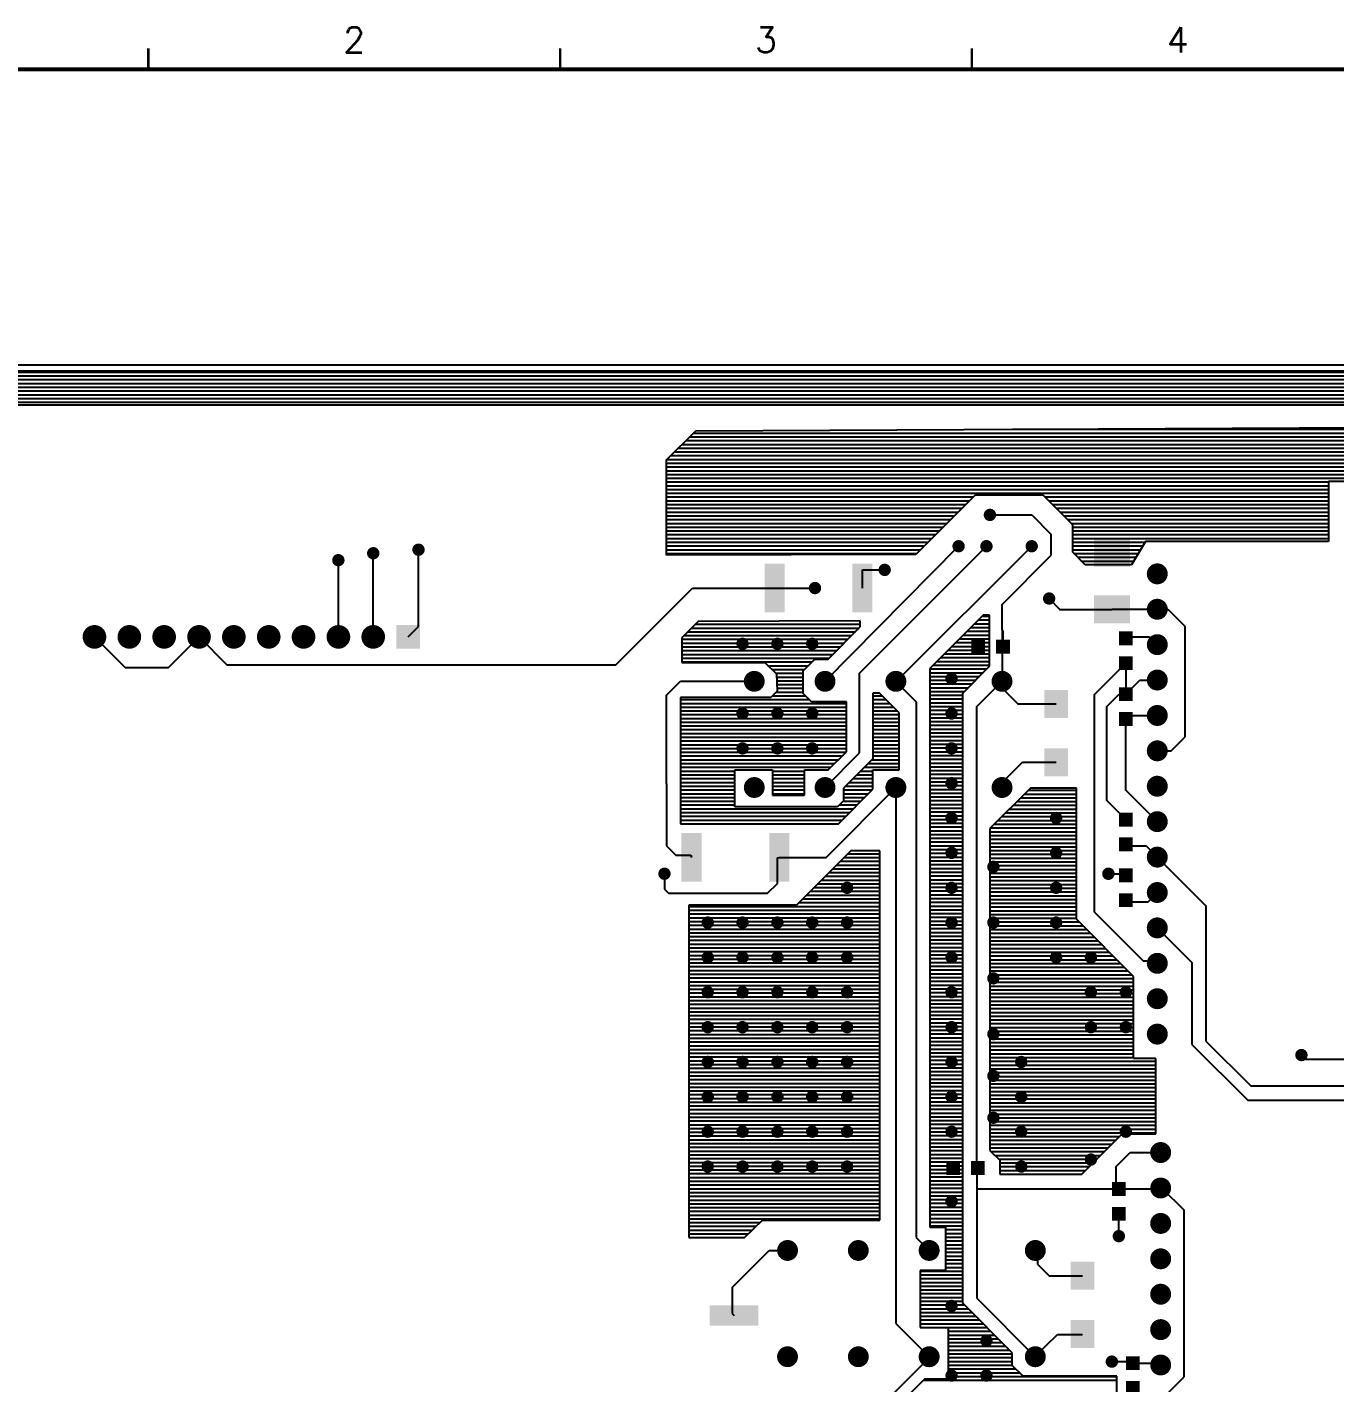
# Model space of a CAD drawing. Extents: x 295 to 953, y 10 to 290.
# Drawn here: x 526.4 to 681.2, y 129.5 to 290 of the extents above; entities that cross this region are included whole.
import ezdxf
from ezdxf.enums import TextEntityAlignment as Align

# ---------------------------------------------------------------- set-up
doc = ezdxf.new("R2010")
doc.units = 0
doc.header["$LTSCALE"] = 5
doc.header["$MEASUREMENT"] = 0
doc.layers.get('0').update_dxf_attribs({"linetype": 'CONTINUOUS', "lineweight": 25})
for name, color, linetype in [('COMP_GB', 1, 'CONTINUOUS'), ('문자', 4, 'CONTINUOUS'), ('테두리', 3, 'CONTINUOUS')]:
    doc.layers.add(name, color=color, linetype=linetype)
doc.styles.get("Standard").update_dxf_attribs({"font": 'simplex.shx'})

# ---------------------------------------------------------------- blocks, each defined once
blk = doc.blocks.new('C')
at = {"layer": '테두리'}
for points, const_width in [([(63.75, 287.5), (63.75, 285)], 0.3), ([(112.5, 287.5), (112.5, 285)], 0.3), ([(161.25, 287.5), (161.25, 285)], 0.3), ([(15, 285), (15, 15), (405, 15), (405, 285), (15, 285)], 0.5)]:
    blk.add_lwpolyline(points, dxfattribs=dict(at, const_width=const_width))
at = {"layer": '문자'}
for s, p in [('2', (88.12, 288.5)), ('3', (136.88, 288.5)), ('4', (185.62, 288.5))]:
    blk.add_text(s, height=3, dxfattribs=at).set_placement(p, align=Align.MIDDLE)

msp = doc.modelspace()

# ---------------------------------------------------------------- linework, layer by layer
for points, const_width in [([(640, 232.26, 1), (640.73, 232.26, 1)], 0.733), ([(566.99, 227.72, 1), (567.72, 227.72, 1)], 0.733), ([(572.35, 228.14, 1), (573.08, 228.14, 1)], 0.733), ([(636.29, 228.55, 1), (637.02, 228.55, 1)], 0.733), ([(639.59, 228.55, 1), (640.32, 228.55, 1)], 0.733), ([(644.95, 228.55, 1), (645.68, 228.55, 1)], 0.733), ([(562.86, 226.9, 1), (563.59, 226.9, 1)], 0.733), ([(627.54, 225.75, 1), (628.27, 225.75, 1)], 0.733), ([(659.56, 225.28, 1), (660.8, 225.28, 1)], 1.24), ([(619.29, 223.6, 1), (620.02, 223.6, 1)], 0.733), ([(647.01, 222.36, 1), (647.74, 222.36, 1)], 0.733), ([(659.56, 221.09, 1), (660.8, 221.09, 1)], 1.24), ([(533.65, 217.82, 1), (535.05, 217.82, 1)], 1.4), ([(537.78, 217.82, 1), (539.18, 217.82, 1)], 1.4), ([(541.9, 217.82, 1), (543.3, 217.82, 1)], 1.4), ([(546.03, 217.82, 1), (547.43, 217.82, 1)], 1.4), ([(550.15, 217.82, 1), (551.55, 217.82, 1)], 1.4), ([(554.28, 217.82, 1), (555.68, 217.82, 1)], 1.4), ([(558.4, 217.82, 1), (559.8, 217.82, 1)], 1.4), ([(562.53, 217.82, 1), (563.93, 217.82, 1)], 1.4), ([(566.65, 217.82, 1), (568.05, 217.82, 1)], 1.4), ([(610.71, 217, 1), (611.44, 217, 1)], 0.733), ([(614.84, 217, 1), (615.57, 217, 1)], 0.733), ([(618.96, 217, 1), (619.69, 217, 1)], 0.733), ([(659.56, 216.9, 1), (660.8, 216.9, 1)], 1.24), ([(611.85, 212.56, 1), (613.08, 212.56, 1)], 1.24), ([(620.23, 212.56, 1), (621.46, 212.56, 1)], 1.24), ([(628.61, 212.56, 1), (629.85, 212.56, 1)], 1.24), ([(635.46, 212.88, 1), (636.19, 212.88, 1)], 0.733), ([(641.18, 212.56, 1), (642.42, 212.56, 1)], 1.24), ([(659.56, 212.71, 1), (660.8, 212.71, 1)], 1.24), ([(610.71, 208.75, 1), (611.44, 208.75, 1)], 0.733), ([(614.84, 208.75, 1), (615.57, 208.75, 1)], 0.733), ([(618.96, 208.75, 1), (619.69, 208.75, 1)], 0.733), ([(635.46, 208.75, 1), (636.19, 208.75, 1)], 0.733), ([(659.56, 208.52, 1), (660.8, 208.52, 1)], 1.24), ([(659.56, 204.33, 1), (660.8, 204.33, 1)], 1.24), ([(610.71, 204.62, 1), (611.44, 204.62, 1)], 0.733), ([(614.84, 204.62, 1), (615.57, 204.62, 1)], 0.733), ([(618.96, 204.62, 1), (619.69, 204.62, 1)], 0.733), ([(635.46, 204.62, 1), (636.19, 204.62, 1)], 0.733), ([(611.85, 199.99, 1), (613.08, 199.99, 1)], 1.24), ([(620.23, 199.99, 1), (621.46, 199.99, 1)], 1.24), ([(628.61, 199.99, 1), (629.85, 199.99, 1)], 1.24), ([(635.46, 200.5, 1), (636.19, 200.5, 1)], 0.733), ([(641.18, 199.99, 1), (642.42, 199.99, 1)], 1.24), ([(659.56, 200.14, 1), (660.8, 200.14, 1)], 1.24), ([(635.46, 196.38, 1), (636.19, 196.38, 1)], 0.733), ([(647.84, 196.38, 1), (648.57, 196.38, 1)], 0.733), ([(659.56, 195.95, 1), (660.8, 195.95, 1)], 1.24), ([(635.46, 192.25, 1), (636.19, 192.25, 1)], 0.733), ([(647.84, 192.25, 1), (648.57, 192.25, 1)], 0.733), ([(659.56, 191.75, 1), (660.8, 191.75, 1)], 1.24), ([(640.41, 190.6, 1), (641.14, 190.6, 1)], 0.733), ([(601.47, 189.78, 1), (602.2, 189.78, 1)], 0.733), ([(654.02, 189.78, 1), (654.76, 189.78, 1)], 0.733), ([(623.09, 188.12, 1), (623.82, 188.12, 1)], 0.733), ([(635.46, 188.12, 1), (636.19, 188.12, 1)], 0.733), ([(647.84, 188.12, 1), (648.57, 188.12, 1)], 0.733), ([(659.56, 187.56, 1), (660.8, 187.56, 1)], 1.24), ([(606.59, 184, 1), (607.32, 184, 1)], 0.733), ([(610.71, 184, 1), (611.44, 184, 1)], 0.733), ([(614.84, 184, 1), (615.57, 184, 1)], 0.733), ([(618.96, 184, 1), (619.69, 184, 1)], 0.733), ([(623.09, 184, 1), (623.82, 184, 1)], 0.733), ([(635.46, 184, 1), (636.19, 184, 1)], 0.733), ([(640.41, 184, 1), (641.14, 184, 1)], 0.733), ([(647.84, 184, 1), (648.57, 184, 1)], 0.733), ([(659.56, 183.37, 1), (660.8, 183.37, 1)], 1.24), ([(606.59, 179.88, 1), (607.32, 179.88, 1)], 0.733), ([(610.71, 179.88, 1), (611.44, 179.88, 1)], 0.733), ([(614.84, 179.88, 1), (615.57, 179.88, 1)], 0.733), ([(618.96, 179.88, 1), (619.69, 179.88, 1)], 0.733), ([(623.09, 179.88, 1), (623.82, 179.88, 1)], 0.733), ([(635.46, 179.88, 1), (636.19, 179.88, 1)], 0.733), ([(647.84, 179.88, 1), (648.57, 179.88, 1)], 0.733), ([(651.96, 179.88, 1), (652.69, 179.88, 1)], 0.733), ([(659.56, 179.18, 1), (660.8, 179.18, 1)], 1.24), ([(640.41, 177.4, 1), (641.14, 177.4, 1)], 0.733), ([(606.59, 175.75, 1), (607.32, 175.75, 1)], 0.733), ([(610.71, 175.75, 1), (611.44, 175.75, 1)], 0.733), ([(614.84, 175.75, 1), (615.57, 175.75, 1)], 0.733), ([(618.96, 175.75, 1), (619.69, 175.75, 1)], 0.733), ([(623.09, 175.75, 1), (623.82, 175.75, 1)], 0.733), ([(635.46, 175.75, 1), (636.19, 175.75, 1)], 0.733), ([(651.96, 175.75, 1), (652.69, 175.75, 1)], 0.733), ([(656.09, 175.75, 1), (656.82, 175.75, 1)], 0.733), ([(659.56, 174.99, 1), (660.8, 174.99, 1)], 1.24), ([(606.59, 171.62, 1), (607.32, 171.62, 1)], 0.733), ([(610.71, 171.62, 1), (611.44, 171.62, 1)], 0.733), ([(614.84, 171.62, 1), (615.57, 171.62, 1)], 0.733), ([(618.96, 171.62, 1), (619.69, 171.62, 1)], 0.733), ([(623.09, 171.62, 1), (623.82, 171.62, 1)], 0.733), ([(635.46, 171.62, 1), (636.19, 171.62, 1)], 0.733), ([(651.96, 171.62, 1), (652.69, 171.62, 1)], 0.733), ([(656.09, 171.62, 1), (656.82, 171.62, 1)], 0.733), ([(659.56, 170.8, 1), (660.8, 170.8, 1)], 1.24), ([(640.41, 170.8, 1), (641.14, 170.8, 1)], 0.733), ([(676.88, 168.32, 1), (677.61, 168.32, 1)], 0.733), ([(606.59, 167.5, 1), (607.32, 167.5, 1)], 0.733), ([(610.71, 167.5, 1), (611.44, 167.5, 1)], 0.733), ([(614.84, 167.5, 1), (615.57, 167.5, 1)], 0.733), ([(618.96, 167.5, 1), (619.69, 167.5, 1)], 0.733), ([(623.09, 167.5, 1), (623.82, 167.5, 1)], 0.733), ([(635.46, 167.5, 1), (636.19, 167.5, 1)], 0.733), ([(643.71, 167.5, 1), (644.44, 167.5, 1)], 0.733), ([(640.41, 165.85, 1), (641.14, 165.85, 1)], 0.733), ([(606.59, 163.38, 1), (607.32, 163.38, 1)], 0.733), ([(610.71, 163.38, 1), (611.44, 163.38, 1)], 0.733), ([(614.84, 163.38, 1), (615.57, 163.38, 1)], 0.733), ([(618.96, 163.38, 1), (619.69, 163.38, 1)], 0.733), ([(623.09, 163.38, 1), (623.82, 163.38, 1)], 0.733), ([(635.46, 163.38, 1), (636.19, 163.38, 1)], 0.733), ([(643.71, 163.38, 1), (644.44, 163.38, 1)], 0.733), ([(640.41, 160.9, 1), (641.14, 160.9, 1)], 0.733), ([(606.59, 159.25, 1), (607.32, 159.25, 1)], 0.733), ([(610.71, 159.25, 1), (611.44, 159.25, 1)], 0.733), ([(614.84, 159.25, 1), (615.57, 159.25, 1)], 0.733), ([(618.96, 159.25, 1), (619.69, 159.25, 1)], 0.733), ([(623.09, 159.25, 1), (623.82, 159.25, 1)], 0.733), ([(635.46, 159.25, 1), (636.19, 159.25, 1)], 0.733), ([(643.71, 159.25, 1), (644.44, 159.25, 1)], 0.733), ([(656.09, 159.25, 1), (656.82, 159.25, 1)], 0.733), ([(659.96, 156.78, 1), (661.2, 156.78, 1)], 1.24), ([(606.59, 155.12, 1), (607.32, 155.12, 1)], 0.733), ([(610.71, 155.12, 1), (611.44, 155.12, 1)], 0.733), ([(614.84, 155.12, 1), (615.57, 155.12, 1)], 0.733), ([(618.96, 155.12, 1), (619.69, 155.12, 1)], 0.733), ([(623.09, 155.12, 1), (623.82, 155.12, 1)], 0.733), ([(643.71, 155.12, 1), (644.44, 155.12, 1)], 0.733), ([(651.96, 155.95, 1), (652.69, 155.95, 1)], 0.733), ([(659.96, 152.58, 1), (661.2, 152.58, 1)], 1.24), ([(635.46, 151, 1), (636.19, 151, 1)], 0.733), ([(659.96, 148.39, 1), (661.2, 148.39, 1)], 1.24), ([(615.79, 145.19, 1), (617.02, 145.19, 1)], 1.24), ([(624.17, 145.19, 1), (625.4, 145.19, 1)], 1.24), ([(632.55, 145.19, 1), (633.79, 145.19, 1)], 1.24), ([(645.12, 145.19, 1), (646.36, 145.19, 1)], 1.24), ([(655.26, 146.88, 1), (655.99, 146.88, 1)], 0.733), ([(659.96, 144.2, 1), (661.2, 144.2, 1)], 1.24), ([(659.96, 140.01, 1), (661.2, 140.01, 1)], 1.24), ([(635.46, 138.62, 1), (636.19, 138.62, 1)], 0.733), ([(659.96, 135.82, 1), (661.2, 135.82, 1)], 1.24), ([(639.59, 134.5, 1), (640.32, 134.5, 1)], 0.733), ([(615.79, 132.61, 1), (617.02, 132.61, 1)], 1.24), ([(624.17, 132.61, 1), (625.4, 132.61, 1)], 1.24), ([(632.55, 132.61, 1), (633.79, 132.61, 1)], 1.24), ([(645.12, 132.61, 1), (646.36, 132.61, 1)], 1.24), ([(654.44, 132.03, 1), (655.17, 132.03, 1)], 0.733), ([(659.96, 131.63, 1), (661.2, 131.63, 1)], 1.24), ([(635.46, 130.38, 1), (636.19, 130.38, 1)], 0.733), ([(639.59, 130.38, 1), (640.32, 130.38, 1)], 0.733)]:
    msp.add_lwpolyline(points, format="xyb", close=True, dxfattribs=dict(const_width=const_width))
for points in [[(656.94, 229.43), (656.94, 226.12), (652.67, 229.43), (652.67, 226.12)], [(616.07, 226.49), (616.07, 220.71), (613.68, 226.49), (613.68, 220.71)], [(626.46, 226.49), (626.46, 220.71), (624.07, 226.49), (624.07, 220.71)], [(656.94, 222.73), (656.94, 219.42), (652.67, 222.73), (652.67, 219.42)], [(572.88, 219.23), (572.88, 216.42), (570.08, 219.23), (570.08, 216.42)], [(657.27, 218.46), (657.27, 216.82), (655.64, 218.46), (655.64, 216.82)], [(639.8, 217.49), (639.8, 215.85), (638.16, 217.49), (638.16, 215.85)], [(642.73, 217.49), (642.73, 215.85), (641.1, 217.49), (641.1, 215.85)], [(657.27, 215.53), (657.27, 213.89), (655.64, 215.53), (655.64, 213.89)], [(657.27, 211.86), (657.27, 210.22), (655.64, 211.86), (655.64, 210.22)], [(649.61, 211.55), (649.61, 208.23), (646.8, 211.55), (646.8, 208.23)], [(657.27, 208.93), (657.27, 207.29), (655.64, 208.93), (655.64, 207.29)], [(649.61, 204.63), (649.61, 201.32), (646.8, 204.63), (646.8, 201.32)], [(657.27, 197.01), (657.27, 195.37), (655.64, 197.01), (655.64, 195.37)], [(606.23, 194.61), (606.23, 188.83), (603.84, 194.61), (603.84, 188.83)], [(616.63, 194.61), (616.63, 188.83), (614.24, 194.61), (614.24, 188.83)], [(657.27, 194.08), (657.27, 192.44), (655.64, 194.08), (655.64, 192.44)], [(657.27, 190.41), (657.27, 188.77), (655.64, 190.41), (655.64, 188.77)], [(657.27, 187.48), (657.27, 185.84), (655.64, 187.48), (655.64, 185.84)], [(636.83, 155.78), (636.83, 154.14), (635.19, 155.78), (635.19, 154.14)], [(639.76, 155.78), (639.76, 154.14), (638.13, 155.78), (638.13, 154.14)], [(656.44, 153.28), (656.44, 151.65), (654.81, 153.28), (654.81, 151.65)], [(656.44, 150.35), (656.44, 148.72), (654.81, 150.35), (654.81, 148.72)], [(652.72, 143.85), (652.72, 140.54), (649.91, 143.85), (649.91, 140.54)], [(612.96, 138.69), (612.96, 136.3), (607.18, 138.69), (607.18, 136.3)], [(652.72, 136.94), (652.72, 133.63), (649.91, 136.94), (649.91, 133.63)], [(658.09, 132.66), (658.09, 131.02), (656.46, 132.66), (656.46, 131.02)], [(658.09, 129.73), (658.09, 128.09), (656.46, 129.73), (656.46, 128.09)]]:
    msp.add_solid(points)
at = {"layer": 'COMP_GB', "color": 7}
for p, q in [((863.53, 250), (505.48, 250)), ((506.36, 249.16), (864.32, 249.16)), ((864.19, 249.29), (506.5, 249.29)), ((506.23, 248.71), (864.77, 248.71)), ((506.23, 248.27), (865.21, 248.27)), ((506.23, 247.82), (865.66, 247.82)), ((506.23, 247.38), (866.11, 247.38)), ((506.23, 246.93), (866.55, 246.93)), ((506.23, 246.48), (867, 246.48)), ((506.23, 246.04), (867.45, 246.04)), ((506.23, 245.59), (867.89, 245.59)), ((516.87, 245.3), (868.19, 245.3)), ((605.53, 242.2), (694.16, 242.66)), ((643.02, 242.4), (694.16, 242.4)), ((602.09, 238.76), (605.53, 242.2)), ((604.38, 241.06), (694.16, 241.06)), ((604.83, 241.5), (694.16, 241.5)), ((605.28, 241.95), (694.16, 241.95)), ((602.6, 239.28), (694.16, 239.28)), ((603.05, 239.72), (694.16, 239.72)), ((603.49, 240.17), (694.16, 240.17)), ((603.94, 240.61), (694.16, 240.61)), ((602.09, 227.48), (602.09, 238.76)), ((602.09, 238.39), (694.16, 238.39)), ((602.09, 237.94), (694.16, 237.94)), ((602.16, 238.83), (694.16, 238.83)), ((602.09, 237.49), (694.16, 237.49)), ((602.09, 237.05), (694.16, 237.05)), ((602.09, 236.6), (694.16, 236.6)), ((602.09, 236.16), (680.46, 236.16)), ((694.16, 236.22), (680.46, 236.22)), ((680.46, 236.22), (680.46, 229.13)), ((602.09, 235.71), (680.46, 235.71)), ((602.09, 235.27), (680.46, 235.27)), ((602.09, 234.82), (680.46, 234.82)), ((602.09, 234.38), (638.4, 234.38)), ((638.61, 234.59), (631.59, 227.57)), ((646.67, 234.59), (638.61, 234.59)), ((650.17, 231.09), (646.67, 234.59)), ((646.88, 234.38), (680.46, 234.38)), ((602.09, 233.93), (637.96, 233.93)), ((602.09, 233.49), (637.51, 233.49)), ((602.09, 233.04), (637.07, 233.04)), ((647.33, 233.93), (680.46, 233.93)), ((647.77, 233.49), (680.46, 233.49)), ((648.22, 233.04), (680.46, 233.04)), ((602.09, 232.59), (636.62, 232.59)), ((602.09, 232.15), (636.17, 232.15)), ((602.09, 231.7), (635.73, 231.7)), ((602.09, 231.26), (635.28, 231.26)), ((640.37, 232.26), (645.32, 232.26)), ((645.32, 232.26), (647.63, 229.95)), ((648.66, 232.59), (680.46, 232.59)), ((649.11, 232.15), (680.46, 232.15)), ((649.55, 231.7), (680.46, 231.7)), ((650, 231.26), (680.46, 231.26)), ((602.09, 230.81), (634.84, 230.81)), ((602.09, 230.37), (634.39, 230.37)), ((602.09, 229.92), (633.95, 229.92)), ((647.63, 227.48), (647.63, 229.95)), ((650.17, 227.83), (650.17, 231.09)), ((650.17, 230.81), (680.46, 230.81)), ((650.17, 230.37), (680.46, 230.37)), ((650.17, 229.92), (680.46, 229.92)), ((572.72, 219.06), (572.72, 228.14)), ((602.09, 229.48), (633.5, 229.48)), ((602.09, 229.03), (633.06, 229.03)), ((602.09, 228.58), (632.61, 228.58)), ((602.09, 228.14), (632.16, 228.14)), ((620.85, 212.56), (636.65, 228.55)), ((624.94, 213.53), (639.95, 228.55)), ((629.48, 212.72), (645.32, 228.55)), ((650.17, 229.48), (680.46, 229.48)), ((650.17, 229.03), (658.73, 229.03)), ((650.17, 228.58), (658.46, 228.58)), ((650.17, 228.14), (658.2, 228.14)), ((658.79, 229.13), (657.14, 226.36)), ((680.46, 229.13), (658.79, 229.13)), ((563.23, 217.82), (563.23, 226.9)), ((567.35, 217.82), (567.35, 227.72)), ((602.09, 227.69), (631.72, 227.69)), ((631.59, 227.57), (602.09, 227.48)), ((641.8, 221.65), (647.63, 227.48)), ((651.64, 226.36), (650.17, 227.83)), ((650.3, 227.69), (657.93, 227.69)), ((650.75, 227.25), (657.67, 227.25)), ((651.2, 226.8), (657.4, 226.8)), ((657.14, 226.36), (651.64, 226.36)), ((625.27, 223.6), (625.27, 225.75)), ((625.27, 225.75), (627.91, 225.75)), ((596.06, 214.53), (605.14, 223.6)), ((605.14, 223.6), (614.87, 223.6)), ((614.87, 223.6), (619.66, 223.6)), ((641.8, 218.65), (641.8, 221.65)), ((647.38, 222.36), (648.62, 221.12)), ((639.56, 220.38), (633.27, 214.09)), ((639.44, 220.27), (640.32, 220.27)), ((640.32, 220.38), (639.56, 220.38)), ((640.32, 214.34), (640.32, 220.38)), ((648.62, 221.12), (648.62, 221.07)), ((648.62, 221.07), (654.8, 221.07)), ((654.8, 221.07), (654.82, 221.09)), ((654.82, 221.09), (660.18, 221.09)), ((660.18, 221.09), (661.44, 221.09)), ((661.44, 221.09), (663.47, 219.06)), ((571.48, 217.82), (572.72, 219.06)), ((605.82, 219.64), (603.9, 217.72)), ((604.6, 218.42), (624.44, 218.42)), ((605.04, 218.86), (624.88, 218.86)), ((605.49, 219.31), (625.02, 219.31)), ((625.02, 219.72), (605.82, 219.64)), ((621.21, 215.19), (625.02, 219)), ((625.02, 219), (625.02, 219.72)), ((637.66, 218.48), (640.32, 218.48)), ((638.11, 218.93), (640.32, 218.93)), ((638.55, 219.38), (640.32, 219.38)), ((639, 219.82), (640.32, 219.82)), ((641.8, 218.65), (641.8, 212.56)), ((641.8, 218.65), (641.91, 218.54)), ((641.91, 218.54), (641.91, 216.67)), ((663.47, 205.98), (663.47, 219.06)), ((534.35, 217.82), (537.98, 214.19)), ((543.1, 214.19), (546.73, 217.82)), ((546.73, 217.82), (550.03, 214.53)), ((603.9, 217.72), (603.9, 214.77)), ((603.9, 217.53), (623.55, 217.53)), ((603.9, 217.08), (623.1, 217.08)), ((604.15, 217.97), (623.99, 217.97)), ((635.88, 216.7), (640.32, 216.7)), ((636.33, 217.15), (640.32, 217.15)), ((636.77, 217.59), (640.32, 217.59)), ((637.22, 218.04), (640.32, 218.04)), ((656.45, 217.64), (656.64, 217.82)), ((656.64, 217.82), (659.26, 217.82)), ((659.26, 217.82), (660.18, 216.9)), ((603.9, 216.64), (622.66, 216.64)), ((603.9, 216.19), (622.21, 216.19)), ((603.9, 215.75), (621.77, 215.75)), ((603.9, 215.3), (621.32, 215.3)), ((618.26, 213.8), (619.64, 215.19)), ((619.64, 215.19), (621.21, 215.19)), ((634.54, 215.37), (640.32, 215.37)), ((634.99, 215.81), (640.32, 215.81)), ((635.43, 216.26), (640.32, 216.26)), ((537.98, 214.19), (543.1, 214.19)), ((550.03, 214.53), (596.06, 214.53)), ((603.9, 214.85), (619.31, 214.85)), ((603.9, 214.77), (613.7, 214.77)), ((613.7, 214.77), (615.08, 213.45)), ((614.08, 214.41), (618.86, 214.41)), ((614.55, 213.96), (618.42, 213.96)), ((615.02, 213.52), (618.26, 213.52)), ((615.08, 213.45), (615.17, 211.41)), ((618.26, 211.12), (618.26, 213.8)), ((624.94, 204.08), (624.94, 213.53)), ((633.27, 214.09), (633.27, 147.95)), ((633.27, 214.03), (640.01, 214.03)), ((633.27, 213.58), (639.57, 213.58)), ((633.65, 214.47), (640.32, 214.47)), ((634.1, 214.92), (640.32, 214.92)), ((637.15, 211.16), (640.32, 214.34)), ((652.74, 211), (656.45, 214.71)), ((656.45, 214.71), (656.45, 211.04)), ((602.09, 210.93), (603.72, 212.56)), ((603.72, 212.56), (607.87, 212.56)), ((607.87, 212.56), (612.46, 212.56)), ((615.1, 213.07), (618.26, 213.07)), ((615.12, 212.63), (618.26, 212.63)), ((615.14, 212.18), (618.26, 212.18)), ((629.23, 212.56), (629.48, 212.31)), ((629.48, 212.31), (629.48, 212.72)), ((629.48, 212.31), (631.64, 210.15)), ((633.27, 213.14), (639.12, 213.14)), ((633.27, 212.69), (638.68, 212.69)), ((633.27, 212.25), (638.23, 212.25)), ((638.8, 209.56), (641.8, 212.56)), ((641.8, 212.56), (641.8, 211.75)), ((656.45, 211.04), (658.12, 212.71)), ((658.12, 212.71), (660.18, 212.71)), ((602.09, 200.42), (602.09, 210.93)), ((614.41, 210.65), (603.74, 210.65)), ((603.74, 210.65), (603.74, 195.7)), ((603.74, 210.4), (618.98, 210.4)), ((615.17, 211.41), (614.41, 210.65)), ((614.61, 210.84), (618.53, 210.84)), ((615.06, 211.29), (618.26, 211.29)), ((615.16, 211.74), (618.26, 211.74)), ((619.23, 210.15), (618.26, 211.12)), ((627.31, 211.14), (626.51, 211.14)), ((626.51, 211.14), (626.51, 203.37)), ((626.51, 210.84), (627.61, 210.84)), ((626.51, 210.4), (628.05, 210.4)), ((629.64, 208.81), (627.31, 211.14)), ((633.27, 211.8), (637.79, 211.8)), ((633.27, 211.36), (637.34, 211.36)), ((633.27, 210.91), (637.15, 210.91)), ((633.27, 210.47), (637.15, 210.47)), ((637.15, 138.93), (637.15, 211.16)), ((641.8, 211.75), (643.67, 209.89)), ((652.74, 185.24), (652.74, 211)), ((654.21, 209.57), (655.67, 211.04)), ((655.67, 211.04), (656.45, 211.04)), ((603.74, 209.95), (623.37, 209.95)), ((603.74, 209.51), (623.37, 209.51)), ((603.74, 209.06), (623.37, 209.06)), ((623.37, 210.15), (619.23, 210.15)), ((623.37, 204.23), (623.37, 210.15)), ((626.51, 209.95), (628.5, 209.95)), ((626.51, 209.51), (628.94, 209.51)), ((626.51, 209.06), (629.39, 209.06)), ((629.64, 202.07), (629.64, 208.81)), ((631.64, 210.15), (631.64, 146.71)), ((633.27, 210.02), (637.15, 210.02)), ((633.27, 209.57), (637.15, 209.57)), ((633.27, 209.13), (637.15, 209.13)), ((633.27, 208.68), (637.15, 208.68)), ((638.8, 155.11), (638.8, 209.56)), ((643.67, 209.89), (648.2, 209.89)), ((654.21, 198.44), (654.21, 209.57)), ((603.74, 208.62), (623.37, 208.62)), ((603.74, 208.17), (623.37, 208.17)), ((603.74, 207.73), (623.37, 207.73)), ((603.74, 207.28), (623.37, 207.28)), ((626.51, 208.62), (629.64, 208.62)), ((626.51, 208.17), (629.64, 208.17)), ((626.51, 207.73), (629.64, 207.73)), ((626.51, 207.28), (629.64, 207.28)), ((633.27, 208.24), (637.15, 208.24)), ((633.27, 207.79), (637.15, 207.79)), ((633.27, 207.35), (637.15, 207.35)), ((656.45, 207.72), (657.25, 208.52)), ((656.45, 208.11), (656.45, 207.72)), ((656.45, 199.68), (656.45, 207.72)), ((657.25, 208.52), (660.18, 208.52)), ((603.74, 206.84), (623.37, 206.84)), ((603.74, 206.39), (623.37, 206.39)), ((603.74, 205.94), (623.37, 205.94)), ((603.74, 205.5), (623.37, 205.5)), ((626.51, 206.84), (629.64, 206.84)), ((626.51, 206.39), (629.64, 206.39)), ((626.51, 205.94), (629.64, 205.94)), ((626.51, 205.5), (629.64, 205.5)), ((633.27, 206.9), (637.15, 206.9)), ((633.27, 206.46), (637.15, 206.46)), ((633.27, 206.01), (637.15, 206.01)), ((633.27, 205.56), (637.15, 205.56)), ((661.82, 204.33), (663.47, 205.98)), ((603.74, 205.05), (623.37, 205.05)), ((603.74, 204.61), (623.37, 204.61)), ((603.74, 204.16), (623.3, 204.16)), ((620.85, 199.99), (624.94, 204.08)), ((621.21, 202.07), (623.37, 204.23)), ((626.51, 205.05), (629.64, 205.05)), ((626.51, 204.61), (629.64, 204.61)), ((626.51, 204.16), (629.64, 204.16)), ((633.27, 205.12), (637.15, 205.12)), ((633.27, 204.67), (637.15, 204.67)), ((633.27, 204.23), (637.15, 204.23)), ((660.18, 204.33), (661.82, 204.33)), ((603.74, 203.72), (622.85, 203.72)), ((603.74, 203.27), (622.41, 203.27)), ((603.74, 202.83), (621.96, 202.83)), ((603.74, 202.38), (621.52, 202.38)), ((626.51, 203.37), (623.04, 199.9)), ((625.52, 202.38), (629.64, 202.38)), ((625.96, 202.83), (629.64, 202.83)), ((626.41, 203.27), (629.64, 203.27)), ((626.51, 203.72), (629.64, 203.72)), ((633.27, 203.78), (637.15, 203.78)), ((633.27, 203.34), (637.15, 203.34)), ((633.27, 202.89), (637.15, 202.89)), ((633.27, 202.45), (637.15, 202.45)), ((642.04, 200.81), (644.21, 202.97)), ((644.21, 202.97), (648.2, 202.97)), ((603.74, 201.93), (610.17, 201.93)), ((603.74, 201.49), (610.17, 201.49)), ((603.74, 201.04), (610.17, 201.04)), ((610.17, 197.69), (610.17, 202.07)), ((610.17, 202.07), (614.63, 202.07)), ((614.63, 202.07), (614.63, 199.1)), ((614.63, 201.93), (618.42, 201.93)), ((614.63, 201.49), (618.42, 201.49)), ((614.63, 201.04), (618.42, 201.04)), ((618.42, 199.1), (618.42, 202.07)), ((618.42, 202.07), (621.21, 202.07)), ((624.18, 201.04), (626.51, 201.04)), ((624.63, 201.49), (626.51, 201.49)), ((625.07, 201.93), (626.51, 201.93)), ((626.51, 199.78), (626.51, 202.07)), ((626.51, 202.07), (629.64, 202.07)), ((633.27, 202), (637.15, 202)), ((633.27, 201.56), (637.15, 201.56)), ((633.27, 201.11), (637.15, 201.11)), ((633.27, 200.66), (637.15, 200.66)), ((641.8, 200.7), (641.91, 200.81)), ((641.8, 199.99), (641.8, 200.7)), ((641.91, 200.81), (642.04, 200.81)), ((602.09, 200.42), (602.09, 193.07)), ((603.74, 200.6), (610.17, 200.6)), ((603.74, 200.15), (610.17, 200.15)), ((603.74, 199.71), (610.17, 199.71)), ((603.74, 199.26), (610.17, 199.26)), ((614.63, 200.6), (618.42, 200.6)), ((614.63, 200.15), (618.42, 200.15)), ((614.63, 199.71), (618.42, 199.71)), ((614.63, 199.26), (618.42, 199.26)), ((614.63, 199.1), (618.42, 199.1)), ((620.96, 191.72), (629.23, 199.99)), ((622.43, 195.7), (626.51, 199.78)), ((623.04, 199.9), (623.04, 198.42)), ((623.04, 199.71), (626.43, 199.71)), ((623.04, 199.26), (625.99, 199.26)), ((623.29, 200.15), (626.51, 200.15)), ((623.74, 200.6), (626.51, 200.6)), ((629.23, 199.99), (629.23, 136.55)), ((633.27, 200.22), (637.15, 200.22)), ((633.27, 199.77), (637.15, 199.77)), ((633.27, 199.33), (637.15, 199.33)), ((645.17, 199.92), (640.37, 195.12)), ((644.46, 199.21), (650.6, 199.21)), ((644.91, 199.66), (650.6, 199.66)), ((650.6, 199.92), (645.17, 199.92)), ((650.6, 184.39), (650.6, 199.92)), ((660.18, 195.95), (656.45, 199.68)), ((603.74, 198.82), (610.17, 198.82)), ((603.74, 198.37), (610.17, 198.37)), ((603.74, 197.93), (610.17, 197.93)), ((603.74, 197.48), (624.21, 197.48)), ((622.32, 197.69), (610.17, 197.69)), ((623.04, 198.42), (622.32, 197.69)), ((622.55, 197.93), (624.65, 197.93)), ((622.99, 198.37), (625.1, 198.37)), ((623.04, 198.82), (625.54, 198.82)), ((633.27, 198.88), (637.15, 198.88)), ((633.27, 198.44), (637.15, 198.44)), ((633.27, 197.99), (637.15, 197.99)), ((633.27, 197.55), (637.15, 197.55)), ((642.68, 197.43), (650.6, 197.43)), ((643.12, 197.88), (650.6, 197.88)), ((643.57, 198.32), (650.6, 198.32)), ((644.01, 198.77), (650.6, 198.77)), ((656.45, 196.19), (654.21, 198.44)), ((603.74, 197.03), (623.76, 197.03)), ((603.74, 196.59), (623.32, 196.59)), ((603.74, 196.14), (622.87, 196.14)), ((633.27, 197.1), (637.15, 197.1)), ((633.27, 196.65), (637.15, 196.65)), ((633.27, 196.21), (637.15, 196.21)), ((641.34, 196.09), (650.6, 196.09)), ((641.79, 196.54), (650.6, 196.54)), ((642.23, 196.98), (650.6, 196.98)), ((603.74, 195.7), (622.43, 195.7)), ((633.27, 195.76), (637.15, 195.76)), ((633.27, 195.32), (637.15, 195.32)), ((633.27, 194.87), (637.15, 194.87)), ((633.27, 194.43), (637.15, 194.43)), ((640.37, 195.12), (640.37, 157.04)), ((640.37, 194.76), (650.6, 194.76)), ((640.37, 194.31), (650.6, 194.31)), ((640.45, 195.2), (650.6, 195.2)), ((640.9, 195.65), (650.6, 195.65)), ((602.09, 193.07), (603.19, 191.97)), ((633.27, 193.98), (637.15, 193.98)), ((633.27, 193.54), (637.15, 193.54)), ((633.27, 193.09), (637.15, 193.09)), ((633.27, 192.65), (637.15, 192.65)), ((640.37, 193.87), (650.6, 193.87)), ((640.37, 193.42), (650.6, 193.42)), ((640.37, 192.98), (650.6, 192.98)), ((656.45, 193.26), (656.64, 193.07)), ((656.64, 193.07), (658.86, 193.07)), ((658.86, 193.07), (660.18, 191.75)), ((603.19, 191.97), (604.97, 191.97)), ((604.97, 191.97), (605.04, 191.72)), ((615.22, 191.68), (615.43, 191.72)), ((615.22, 188.64), (615.22, 191.68)), ((615.43, 191.72), (620.96, 191.72)), ((623.89, 192.5), (617.45, 186.06)), ((622.65, 191.26), (627.33, 191.26)), ((623.09, 191.7), (627.33, 191.7)), ((623.54, 192.15), (627.33, 192.15)), ((627.33, 192.5), (623.89, 192.5)), ((627.33, 148.77), (627.33, 192.5)), ((633.27, 192.2), (637.15, 192.2)), ((633.27, 191.75), (637.15, 191.75)), ((633.27, 191.31), (637.15, 191.31)), ((640.37, 192.53), (650.6, 192.53)), ((640.37, 192.08), (650.6, 192.08)), ((640.37, 191.64), (650.6, 191.64)), ((640.37, 191.19), (650.6, 191.19)), ((660.18, 191.75), (665.94, 186)), ((601.84, 189.78), (601.84, 187.96)), ((620.87, 189.48), (627.33, 189.48)), ((621.31, 189.92), (627.33, 189.92)), ((621.76, 190.37), (627.33, 190.37)), ((622.2, 190.81), (627.33, 190.81)), ((633.27, 190.86), (637.15, 190.86)), ((633.27, 190.42), (637.15, 190.42)), ((633.27, 189.97), (637.15, 189.97)), ((633.27, 189.53), (637.15, 189.53)), ((640.37, 190.75), (650.6, 190.75)), ((640.37, 190.3), (650.6, 190.3)), ((640.37, 189.86), (650.6, 189.86)), ((640.37, 189.41), (650.6, 189.41)), ((654.39, 189.78), (656.27, 189.78)), ((656.27, 189.78), (656.45, 189.59)), ((601.84, 187.96), (602.33, 187.47)), ((614.05, 187.47), (615.22, 188.64)), ((619.53, 188.14), (627.33, 188.14)), ((619.97, 188.59), (627.33, 188.59)), ((620.42, 189.03), (627.33, 189.03)), ((633.27, 189.08), (637.15, 189.08)), ((633.27, 188.64), (637.15, 188.64)), ((633.27, 188.19), (637.15, 188.19)), ((640.37, 188.97), (650.6, 188.97)), ((640.37, 188.52), (650.6, 188.52)), ((640.37, 188.07), (650.6, 188.07)), ((602.33, 187.47), (614.05, 187.47)), ((617.75, 186.36), (627.33, 186.36)), ((618.19, 186.8), (627.33, 186.8)), ((618.64, 187.25), (627.33, 187.25)), ((619.08, 187.7), (627.33, 187.7)), ((633.27, 187.74), (637.15, 187.74)), ((633.27, 187.3), (637.15, 187.3)), ((633.27, 186.85), (637.15, 186.85)), ((633.27, 186.41), (637.15, 186.41)), ((640.37, 187.63), (650.6, 187.63)), ((640.37, 187.18), (650.6, 187.18)), ((640.37, 186.74), (650.6, 186.74)), ((640.37, 186.29), (650.6, 186.29)), ((656.45, 186.66), (656.64, 186.47)), ((656.64, 186.47), (659.09, 186.47)), ((659.09, 186.47), (660.18, 187.56)), ((617.45, 186.06), (604.73, 186.06)), ((604.73, 186.06), (604.73, 146.71)), ((604.73, 185.91), (627.33, 185.91)), ((604.73, 185.47), (627.33, 185.47)), ((604.73, 185.02), (627.33, 185.02)), ((604.73, 184.58), (627.33, 184.58)), ((633.27, 185.96), (637.15, 185.96)), ((633.27, 185.52), (637.15, 185.52)), ((633.27, 185.07), (637.15, 185.07)), ((633.27, 184.63), (637.15, 184.63)), ((640.37, 185.85), (650.6, 185.85)), ((640.37, 185.4), (650.6, 185.4)), ((640.37, 184.96), (650.6, 184.96)), ((652.74, 185.24), (658.52, 179.46)), ((665.94, 186), (665.94, 169.97)), ((604.73, 184.13), (627.33, 184.13)), ((604.73, 183.69), (627.33, 183.69)), ((604.73, 183.24), (627.33, 183.24)), ((633.27, 184.18), (637.15, 184.18)), ((633.27, 183.74), (637.15, 183.74)), ((633.27, 183.29), (637.15, 183.29)), ((640.37, 184.51), (650.6, 184.51)), ((640.37, 184.07), (650.92, 184.07)), ((640.37, 183.62), (651.37, 183.62)), ((640.37, 183.17), (651.81, 183.17)), ((657.36, 177.63), (650.6, 184.39)), ((660.18, 183.37), (664.29, 179.26)), ((604.73, 182.79), (627.33, 182.79)), ((604.73, 182.35), (627.33, 182.35)), ((604.73, 181.9), (627.33, 181.9)), ((604.73, 181.46), (627.33, 181.46)), ((633.27, 182.84), (637.15, 182.84)), ((633.27, 182.4), (637.15, 182.4)), ((633.27, 181.95), (637.15, 181.95)), ((633.27, 181.51), (637.15, 181.51)), ((640.37, 182.73), (652.26, 182.73)), ((640.37, 182.28), (652.7, 182.28)), ((640.37, 181.84), (653.15, 181.84)), ((640.37, 181.39), (653.6, 181.39)), ((604.73, 181.01), (627.33, 181.01)), ((604.73, 180.57), (627.33, 180.57)), ((604.73, 180.12), (627.33, 180.12)), ((633.27, 181.06), (637.15, 181.06)), ((633.27, 180.62), (637.15, 180.62)), ((633.27, 180.17), (637.15, 180.17)), ((640.37, 180.95), (654.04, 180.95)), ((640.37, 180.5), (654.49, 180.5)), ((640.37, 180.06), (654.93, 180.06)), ((604.73, 179.68), (627.33, 179.68)), ((604.73, 179.23), (627.33, 179.23)), ((604.73, 178.79), (627.33, 178.79)), ((604.73, 178.34), (627.33, 178.34)), ((633.27, 179.73), (637.15, 179.73)), ((633.27, 179.28), (637.15, 179.28)), ((633.27, 178.83), (637.15, 178.83)), ((633.27, 178.39), (637.15, 178.39)), ((640.37, 179.61), (655.38, 179.61)), ((640.37, 179.16), (655.82, 179.16)), ((640.37, 178.72), (656.27, 178.72)), ((640.37, 178.27), (656.71, 178.27)), ((658.52, 179.46), (659.9, 179.46)), ((659.9, 179.46), (660.18, 179.18)), ((664.29, 179.26), (664.29, 169.56)), ((604.73, 177.89), (627.33, 177.89)), ((604.73, 177.45), (627.33, 177.45)), ((604.73, 177), (627.33, 177)), ((604.73, 176.56), (627.33, 176.56)), ((633.27, 177.94), (637.15, 177.94)), ((633.27, 177.5), (637.15, 177.5)), ((633.27, 177.05), (637.15, 177.05)), ((633.27, 176.61), (637.15, 176.61)), ((640.37, 177.83), (657.16, 177.83)), ((640.37, 177.38), (657.36, 177.38)), ((640.37, 176.94), (657.36, 176.94)), ((657.36, 167.91), (657.36, 177.63)), ((604.73, 176.11), (627.33, 176.11)), ((604.73, 175.67), (627.33, 175.67)), ((604.73, 175.22), (627.33, 175.22)), ((633.27, 176.16), (637.15, 176.16)), ((633.27, 175.72), (637.15, 175.72)), ((633.27, 175.27), (637.15, 175.27)), ((640.37, 176.49), (657.36, 176.49)), ((640.37, 176.05), (657.36, 176.05)), ((640.37, 175.6), (657.36, 175.6)), ((640.37, 175.16), (657.36, 175.16)), ((604.73, 174.78), (627.33, 174.78)), ((604.73, 174.33), (627.33, 174.33)), ((604.73, 173.88), (627.33, 173.88)), ((604.73, 173.44), (627.33, 173.44)), ((633.27, 174.83), (637.15, 174.83)), ((633.27, 174.38), (637.15, 174.38)), ((633.27, 173.93), (637.15, 173.93)), ((633.27, 173.49), (637.15, 173.49)), ((640.37, 174.71), (657.36, 174.71)), ((640.37, 174.26), (657.36, 174.26)), ((640.37, 173.82), (657.36, 173.82)), ((640.37, 173.37), (657.36, 173.37)), ((604.73, 172.99), (627.33, 172.99)), ((604.73, 172.55), (627.33, 172.55)), ((604.73, 172.1), (627.33, 172.1)), ((633.27, 173.04), (637.15, 173.04)), ((633.27, 172.6), (637.15, 172.6)), ((633.27, 172.15), (637.15, 172.15)), ((640.37, 172.93), (657.36, 172.93)), ((640.37, 172.48), (657.36, 172.48)), ((640.37, 172.04), (657.36, 172.04)), ((604.73, 171.66), (627.33, 171.66)), ((604.73, 171.21), (627.33, 171.21)), ((604.73, 170.77), (627.33, 170.77)), ((604.73, 170.32), (627.33, 170.32)), ((633.27, 171.71), (637.15, 171.71)), ((633.27, 171.26), (637.15, 171.26)), ((633.27, 170.82), (637.15, 170.82)), ((633.27, 170.37), (637.15, 170.37)), ((640.37, 171.59), (657.36, 171.59)), ((640.37, 171.15), (657.36, 171.15)), ((640.37, 170.7), (657.36, 170.7)), ((640.37, 170.25), (657.36, 170.25)), ((604.73, 169.88), (627.33, 169.88)), ((604.73, 169.43), (627.33, 169.43)), ((604.73, 168.98), (627.33, 168.98)), ((604.73, 168.54), (627.33, 168.54)), ((633.27, 169.92), (637.15, 169.92)), ((633.27, 169.48), (637.15, 169.48)), ((633.27, 169.03), (637.15, 169.03)), ((633.27, 168.59), (637.15, 168.59)), ((640.37, 169.81), (657.36, 169.81)), ((640.37, 169.36), (657.36, 169.36)), ((640.37, 168.92), (657.36, 168.92)), ((664.29, 169.56), (670.89, 162.96)), ((665.94, 169.97), (671.26, 164.66)), ((604.73, 168.09), (627.33, 168.09)), ((604.73, 167.65), (627.33, 167.65)), ((604.73, 167.2), (627.33, 167.2)), ((633.27, 168.14), (637.15, 168.14)), ((633.27, 167.7), (637.15, 167.7)), ((633.27, 167.25), (637.15, 167.25)), ((640.37, 168.47), (657.36, 168.47)), ((640.37, 168.03), (657.36, 168.03)), ((640.37, 167.58), (660, 167.58)), ((640.37, 167.14), (660, 167.14)), ((660, 167.91), (657.36, 167.91)), ((660, 159), (660, 167.91)), ((677.24, 168.32), (677.74, 167.83)), ((677.74, 167.83), (692.73, 167.83)), ((604.73, 166.76), (627.33, 166.76)), ((604.73, 166.31), (627.33, 166.31)), ((604.73, 165.87), (627.33, 165.87)), ((604.73, 165.42), (627.33, 165.42)), ((633.27, 166.81), (637.15, 166.81)), ((633.27, 166.36), (637.15, 166.36)), ((633.27, 165.92), (637.15, 165.92)), ((633.27, 165.47), (637.15, 165.47)), ((640.37, 166.69), (660, 166.69)), ((640.37, 166.25), (660, 166.25)), ((640.37, 165.8), (660, 165.8)), ((640.37, 165.35), (660, 165.35)), ((604.73, 164.97), (627.33, 164.97)), ((604.73, 164.53), (627.33, 164.53)), ((604.73, 164.08), (627.33, 164.08)), ((633.27, 165.02), (637.15, 165.02)), ((633.27, 164.58), (637.15, 164.58)), ((633.27, 164.13), (637.15, 164.13)), ((640.37, 164.91), (660, 164.91)), ((640.37, 164.46), (660, 164.46)), ((640.37, 164.02), (660, 164.02)), ((671.26, 164.66), (691.06, 164.66)), ((604.73, 163.64), (627.33, 163.64)), ((604.73, 163.19), (627.33, 163.19)), ((604.73, 162.75), (627.33, 162.75)), ((604.73, 162.3), (627.33, 162.3)), ((633.27, 163.69), (637.15, 163.69)), ((633.27, 163.24), (637.15, 163.24)), ((633.27, 162.8), (637.15, 162.8)), ((633.27, 162.35), (637.15, 162.35)), ((640.37, 163.57), (660, 163.57)), ((640.37, 163.13), (660, 163.13)), ((640.37, 162.68), (660, 162.68)), ((640.37, 162.24), (660, 162.24)), ((670.89, 162.96), (687.62, 162.96)), ((604.73, 161.86), (627.33, 161.86)), ((604.73, 161.41), (627.33, 161.41)), ((604.73, 160.97), (627.33, 160.97)), ((604.73, 160.52), (627.33, 160.52)), ((633.27, 161.91), (637.15, 161.91)), ((633.27, 161.46), (637.15, 161.46)), ((633.27, 161.01), (637.15, 161.01)), ((633.27, 160.57), (637.15, 160.57)), ((640.37, 161.79), (660, 161.79)), ((640.37, 161.34), (660, 161.34)), ((640.37, 160.9), (660, 160.9)), ((604.73, 160.07), (627.33, 160.07)), ((604.73, 159.63), (627.33, 159.63)), ((604.73, 159.18), (627.33, 159.18)), ((633.27, 160.12), (637.15, 160.12)), ((633.27, 159.68), (637.15, 159.68)), ((633.27, 159.23), (637.15, 159.23)), ((640.37, 160.45), (660, 160.45)), ((640.37, 160.01), (660, 160.01)), ((640.37, 159.56), (660, 159.56)), ((640.37, 159.12), (660, 159.12)), ((651.24, 154.22), (656.02, 159)), ((656.02, 159), (660, 159)), ((604.73, 158.74), (627.33, 158.74)), ((604.73, 158.29), (627.33, 158.29)), ((604.73, 157.85), (627.33, 157.85)), ((604.73, 157.4), (627.33, 157.4)), ((633.27, 158.79), (637.15, 158.79)), ((633.27, 158.34), (637.15, 158.34)), ((633.27, 157.9), (637.15, 157.9)), ((633.27, 157.45), (637.15, 157.45)), ((640.37, 158.67), (655.69, 158.67)), ((640.37, 158.23), (655.24, 158.23)), ((640.37, 157.78), (654.8, 157.78)), ((640.37, 157.34), (654.35, 157.34)), ((604.73, 156.96), (627.33, 156.96)), ((604.73, 156.51), (627.33, 156.51)), ((604.73, 156.06), (627.33, 156.06)), ((633.27, 157.01), (637.15, 157.01)), ((633.27, 156.56), (637.15, 156.56)), ((633.27, 156.11), (637.15, 156.11)), ((640.37, 157.04), (641.52, 155.89)), ((640.52, 156.89), (653.91, 156.89)), ((640.96, 156.44), (653.46, 156.44)), ((641.41, 156), (653.02, 156)), ((641.52, 155.89), (641.52, 154.22)), ((655.3, 155.12), (656.95, 156.78)), ((656.95, 156.78), (660.58, 156.78)), ((604.73, 155.62), (627.33, 155.62)), ((604.73, 155.17), (627.33, 155.17)), ((604.73, 154.73), (627.33, 154.73)), ((604.73, 154.28), (627.33, 154.28)), ((633.27, 155.67), (637.15, 155.67)), ((633.27, 155.22), (637.15, 155.22)), ((633.27, 154.78), (637.15, 154.78)), ((633.27, 154.33), (637.15, 154.33)), ((638.94, 154.96), (638.8, 155.11)), ((638.8, 155.11), (638.8, 152.47)), ((641.52, 155.55), (652.57, 155.55)), ((641.52, 155.11), (652.13, 155.11)), ((641.52, 154.66), (651.68, 154.66)), ((641.52, 154.22), (651.24, 154.22)), ((655.3, 152.98), (655.3, 155.12)), ((604.73, 153.84), (627.33, 153.84)), ((604.73, 153.39), (627.33, 153.39)), ((604.73, 152.95), (627.33, 152.95)), ((604.73, 152.5), (627.33, 152.5)), ((633.27, 153.89), (637.15, 153.89)), ((633.27, 153.44), (637.15, 153.44)), ((633.27, 153), (637.15, 153)), ((633.27, 152.55), (637.15, 152.55)), ((638.8, 152.47), (655.63, 152.47)), ((638.8, 152.47), (638.8, 139.56)), ((655.3, 152.98), (655.3, 152.8)), ((655.3, 152.8), (655.63, 152.47)), ((655.63, 152.47), (660.46, 152.47)), ((660.46, 152.47), (660.58, 152.58)), ((660.58, 152.58), (660.71, 152.58)), ((660.71, 152.58), (663.35, 149.94)), ((604.73, 152.06), (627.33, 152.06)), ((604.73, 151.61), (627.33, 151.61)), ((604.73, 151.16), (627.33, 151.16)), ((633.27, 152.1), (637.15, 152.1)), ((633.27, 151.66), (637.15, 151.66)), ((633.27, 151.21), (637.15, 151.21)), ((604.73, 150.72), (627.33, 150.72)), ((604.73, 150.27), (627.33, 150.27)), ((604.73, 149.83), (627.33, 149.83)), ((604.73, 149.38), (627.33, 149.38)), ((633.27, 150.77), (637.15, 150.77)), ((633.27, 150.32), (637.15, 150.32)), ((633.27, 149.88), (637.15, 149.88)), ((633.27, 149.43), (637.15, 149.43)), ((655.63, 146.88), (655.63, 149.53)), ((663.35, 130.21), (663.35, 149.94)), ((604.73, 148.94), (627.33, 148.94)), ((604.73, 148.49), (613.16, 148.49)), ((604.73, 148.05), (612.7, 148.05)), ((611.31, 146.71), (613.45, 148.77)), ((613.45, 148.77), (627.33, 148.77)), ((633.27, 148.99), (637.15, 148.99)), ((633.27, 148.54), (637.15, 148.54)), ((633.27, 148.1), (637.15, 148.1)), ((633.27, 147.95), (635.09, 147.95)), ((635.09, 147.95), (635.09, 142.83)), ((635.09, 147.65), (637.15, 147.65)), ((604.73, 147.6), (612.23, 147.6)), ((604.73, 147.15), (611.77, 147.15)), ((604.73, 146.71), (611.31, 146.71)), ((631.64, 146.71), (633.17, 145.19)), ((635.09, 147.2), (637.15, 147.2)), ((635.09, 146.76), (637.15, 146.76)), ((635.09, 146.31), (637.15, 146.31)), ((609.84, 140.79), (614.23, 145.19)), ((614.23, 145.19), (616.4, 145.19)), ((635.09, 145.87), (637.15, 145.87)), ((635.09, 145.42), (637.15, 145.42)), ((635.09, 144.98), (637.15, 144.98)), ((635.09, 144.53), (637.15, 144.53)), ((645.74, 145.19), (646, 144.92)), ((646, 144.92), (646, 143.57)), ((635.09, 144.09), (637.15, 144.09)), ((635.09, 143.64), (637.15, 143.64)), ((635.09, 143.19), (637.15, 143.19)), ((646, 143.57), (647.38, 142.2)), ((635.09, 142.83), (632.12, 142.83)), ((632.12, 142.83), (632.12, 136.07)), ((632.12, 142.75), (637.15, 142.75)), ((632.12, 142.3), (637.15, 142.3)), ((632.12, 141.86), (637.15, 141.86)), ((632.12, 141.41), (637.15, 141.41)), ((647.38, 142.2), (651.32, 142.2)), ((609.84, 140.79), (609.84, 137.72)), ((632.12, 140.97), (637.15, 140.97)), ((632.12, 140.52), (637.15, 140.52)), ((632.12, 140.08), (637.15, 140.08)), ((632.12, 139.63), (637.15, 139.63)), ((632.12, 139.19), (637.15, 139.19)), ((632.12, 138.74), (637.34, 138.74)), ((632.12, 138.29), (637.79, 138.29)), ((643.01, 133.08), (637.15, 138.93)), ((638.8, 139.56), (645.74, 132.61)), ((609.84, 137.72), (610.07, 137.5)), ((629.23, 136.55), (633.17, 132.61)), ((632.12, 137.85), (638.23, 137.85)), ((632.12, 137.4), (638.68, 137.4)), ((632.12, 136.96), (639.12, 136.96)), ((632.12, 136.51), (639.57, 136.51)), ((632.12, 136.07), (635.42, 136.07)), ((635.42, 136.07), (640.02, 136.07)), ((635.42, 136.07), (635.42, 129.96)), ((635.42, 135.62), (640.46, 135.62)), ((635.42, 135.18), (640.91, 135.18)), ((645.74, 132.66), (648.35, 135.26)), ((648.35, 135.26), (651.3, 135.26)), ((651.3, 135.26), (651.32, 135.28)), ((635.42, 134.73), (641.35, 134.73)), ((635.42, 134.28), (641.8, 134.28)), ((635.42, 133.84), (642.24, 133.84)), ((635.42, 133.39), (642.69, 133.39)), ((627.77, 127.08), (633.17, 132.47)), ((633.17, 132.47), (633.17, 132.61)), ((635.42, 132.95), (643.01, 132.95)), ((635.42, 132.5), (643.01, 132.5)), ((635.42, 132.06), (643.01, 132.06)), ((635.42, 131.61), (643.01, 131.61)), ((643.01, 131.59), (643.01, 133.08)), ((645.74, 132.61), (645.74, 132.66)), ((654.8, 132.03), (657.09, 132.03)), ((657.09, 132.03), (657.28, 131.84)), ((657.28, 131.84), (660.36, 131.84)), ((660.36, 131.84), (660.58, 131.63)), ((635.42, 131.17), (643.43, 131.17)), ((635.42, 130.72), (643.88, 130.72)), ((635.42, 130.28), (655.38, 130.28)), ((644.31, 130.29), (643.01, 131.59)), ((655.38, 130.29), (644.31, 130.29)), ((655.38, 125.51), (655.38, 130.29)), ((660.58, 127.44), (663.35, 130.21)), ((632.63, 129.96), (626.86, 124.19)), ((632.5, 129.83), (655.38, 129.83)), ((635.42, 129.96), (632.63, 129.96))]:
    msp.add_line(p, q, dxfattribs=at)

# ---------------------------------------------------------------- block references
msp.add_blockref('C', (476.98, 0))

doc.saveas('drawing.dxf')
